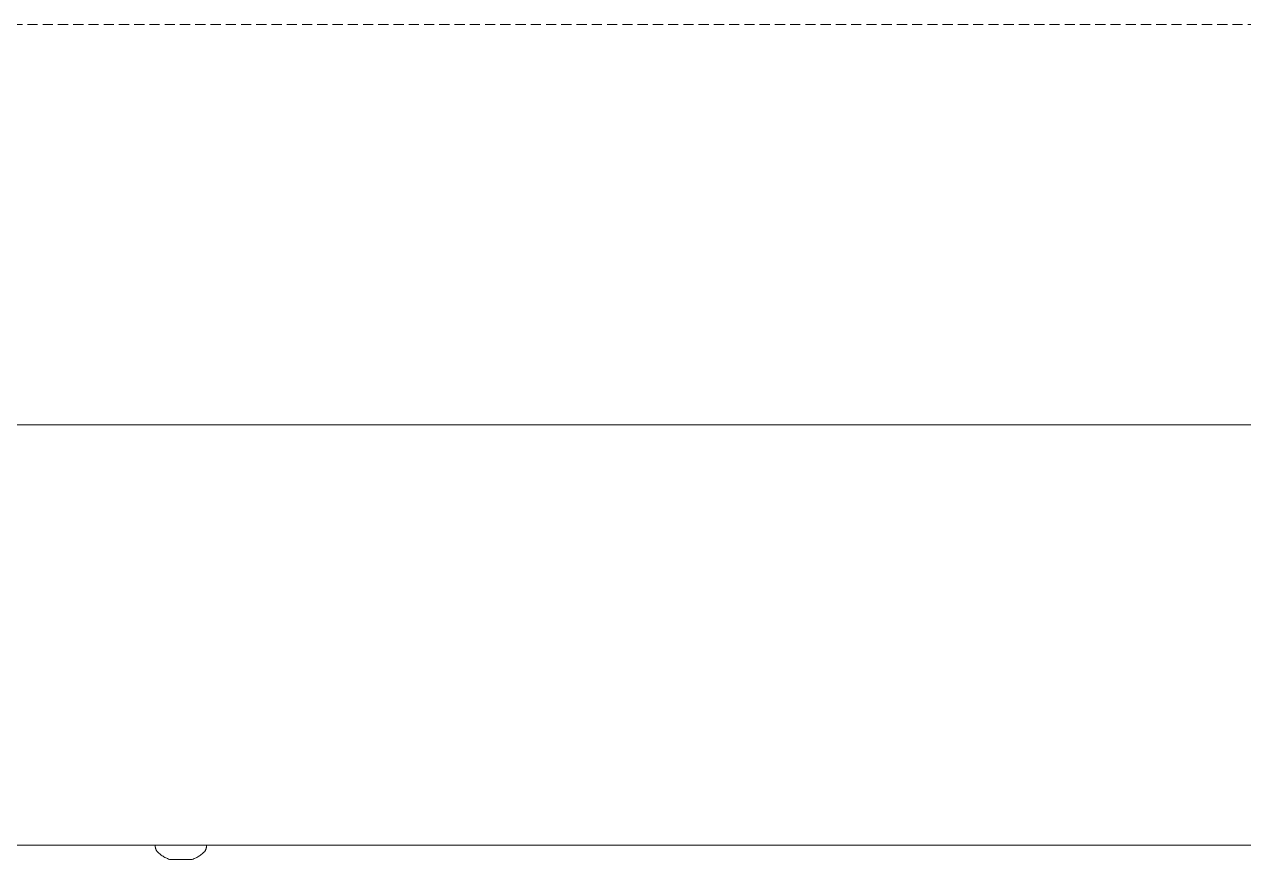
# Model space of a CAD drawing. Header units: millimetres. Extents: x 7 to 2510, y -101 to 1516.
# Drawn here: x 311.6 to 463.9, y 387.3 to 491.5 of the extents above; entities that cross this region are included whole.
import ezdxf

# ---------------------------------------------------------------- set-up
doc = ezdxf.new("R2010")
doc.units = ezdxf.units.MM
doc.linetypes.add('HIDDEN', pattern=[1.905, 1.27, -0.635])
doc.layers.add('ZANO_R', color=7, linetype='Continuous', lineweight=0)
doc.layers.add('ZANO_R_przerywana', color=7, linetype='HIDDEN', lineweight=0)

msp = doc.modelspace()

# ---------------------------------------------------------------- linework, layer by layer
at = {"layer": 'ZANO_R'}
for p, q in [((560.76, 441.55), (119.18, 441.55)), ((560.76, 441.55), (119.18, 441.55)), ((188.44, 389.05), (493.66, 389.05)), ((188.44, 389.05), (493.66, 389.05)), ((327.96, 389.05), (327.96, 389.01)), ((327.96, 389.05), (327.96, 389.01)), ((327.96, 389.01), (327.96, 388.98)), ((327.96, 389.01), (327.96, 388.98)), ((327.96, 388.98), (327.96, 388.95)), ((327.96, 388.98), (327.96, 388.95)), ((327.96, 388.95), (327.96, 388.91)), ((327.96, 388.95), (327.96, 388.91)), ((327.96, 388.91), (327.96, 388.87)), ((327.96, 388.91), (327.96, 388.87)), ((327.96, 388.87), (327.96, 388.83)), ((327.96, 388.87), (327.96, 388.83)), ((327.96, 388.83), (327.97, 388.8)), ((327.96, 388.83), (327.97, 388.8)), ((327.97, 388.8), (327.97, 388.76)), ((327.97, 388.8), (327.97, 388.76)), ((327.97, 388.76), (327.98, 388.72)), ((327.97, 388.76), (327.98, 388.72)), ((327.98, 388.72), (327.99, 388.68)), ((327.98, 388.72), (327.99, 388.68)), ((327.99, 388.68), (328, 388.65)), ((327.99, 388.68), (328, 388.65)), ((328, 388.65), (328.01, 388.61)), ((328, 388.65), (328.01, 388.61)), ((328.01, 388.61), (328.02, 388.58)), ((328.01, 388.61), (328.02, 388.58)), ((328.02, 388.58), (328.04, 388.54)), ((328.02, 388.58), (328.04, 388.54)), ((328.04, 388.54), (328.05, 388.51)), ((328.04, 388.54), (328.05, 388.51)), ((328.05, 388.51), (328.07, 388.47)), ((328.05, 388.51), (328.07, 388.47)), ((328.07, 388.47), (328.08, 388.44)), ((328.07, 388.47), (328.08, 388.44)), ((328.08, 388.44), (328.1, 388.4)), ((328.08, 388.44), (328.1, 388.4)), ((328.1, 388.4), (328.12, 388.37)), ((328.1, 388.4), (328.12, 388.37)), ((328.12, 388.37), (328.14, 388.34)), ((328.12, 388.37), (328.14, 388.34)), ((328.14, 388.34), (328.16, 388.31)), ((328.14, 388.34), (328.16, 388.31)), ((328.16, 388.31), (328.18, 388.28)), ((328.16, 388.31), (328.18, 388.28)), ((334.13, 388.28), (334.15, 388.31)), ((334.13, 388.28), (334.15, 388.31)), ((334.15, 388.31), (334.17, 388.34)), ((334.15, 388.31), (334.17, 388.34)), ((334.17, 388.34), (334.19, 388.37)), ((334.17, 388.34), (334.19, 388.37)), ((334.19, 388.37), (334.21, 388.4)), ((334.19, 388.37), (334.21, 388.4)), ((334.21, 388.4), (334.23, 388.44)), ((334.21, 388.4), (334.23, 388.44)), ((334.23, 388.44), (334.25, 388.47)), ((334.23, 388.44), (334.25, 388.47)), ((334.25, 388.47), (334.26, 388.51)), ((334.25, 388.47), (334.26, 388.51)), ((334.26, 388.51), (334.28, 388.54)), ((334.26, 388.51), (334.28, 388.54)), ((334.28, 388.54), (334.29, 388.58)), ((334.28, 388.54), (334.29, 388.58)), ((334.29, 388.58), (334.3, 388.61)), ((334.29, 388.58), (334.3, 388.61)), ((334.3, 388.61), (334.31, 388.65)), ((334.3, 388.61), (334.31, 388.65)), ((334.31, 388.65), (334.32, 388.68)), ((334.31, 388.65), (334.32, 388.68)), ((334.32, 388.68), (334.33, 388.72)), ((334.32, 388.68), (334.33, 388.72)), ((334.33, 388.72), (334.34, 388.76)), ((334.33, 388.72), (334.34, 388.76)), ((334.34, 388.76), (334.35, 388.8)), ((334.34, 388.76), (334.35, 388.8)), ((334.35, 389.01), (334.35, 389.05)), ((334.35, 389.01), (334.35, 389.05)), ((334.36, 388.98), (334.35, 389.01)), ((334.36, 388.98), (334.35, 389.01)), ((334.35, 388.87), (334.36, 388.91)), ((334.35, 388.87), (334.36, 388.91)), ((334.35, 388.83), (334.35, 388.87)), ((334.35, 388.83), (334.35, 388.87)), ((334.35, 388.8), (334.35, 388.83)), ((334.35, 388.8), (334.35, 388.83)), ((334.36, 388.95), (334.36, 388.98)), ((334.36, 388.95), (334.36, 388.98)), ((334.36, 388.91), (334.36, 388.95)), ((334.36, 388.91), (334.36, 388.95)), ((328.18, 388.28), (328.21, 388.25)), ((328.18, 388.28), (328.21, 388.25)), ((328.21, 388.25), (328.23, 388.22)), ((328.21, 388.25), (328.23, 388.22)), ((328.23, 388.22), (328.26, 388.19)), ((328.23, 388.22), (328.26, 388.19)), ((328.26, 388.19), (328.28, 388.17)), ((328.26, 388.19), (328.28, 388.17)), ((328.28, 388.17), (328.31, 388.14)), ((328.28, 388.17), (328.31, 388.14)), ((328.31, 388.14), (328.41, 388.05)), ((328.31, 388.14), (328.41, 388.05)), ((328.41, 388.05), (328.51, 387.97)), ((328.41, 388.05), (328.51, 387.97)), ((328.51, 387.97), (328.61, 387.89)), ((328.51, 387.97), (328.61, 387.89)), ((328.61, 387.89), (328.71, 387.81)), ((328.61, 387.89), (328.71, 387.81)), ((328.71, 387.81), (328.82, 387.74)), ((328.71, 387.81), (328.82, 387.74)), ((328.82, 387.74), (328.93, 387.67)), ((328.82, 387.74), (328.93, 387.67)), ((328.93, 387.67), (329.04, 387.6)), ((328.93, 387.67), (329.04, 387.6)), ((329.04, 387.6), (329.15, 387.54)), ((329.04, 387.6), (329.15, 387.54)), ((329.15, 387.54), (329.27, 387.48)), ((329.15, 387.54), (329.27, 387.48)), ((329.27, 387.48), (329.39, 387.43)), ((329.27, 387.48), (329.39, 387.43)), ((329.39, 387.43), (329.5, 387.38)), ((329.39, 387.43), (329.5, 387.38)), ((329.5, 387.38), (329.62, 387.33)), ((329.5, 387.38), (329.62, 387.33)), ((329.62, 387.33), (329.75, 387.29)), ((329.62, 387.33), (329.75, 387.29)), ((329.75, 387.29), (329.76, 387.28)), ((329.75, 387.29), (329.76, 387.28)), ((329.76, 387.28), (329.78, 387.28)), ((329.76, 387.28), (329.78, 387.28)), ((329.78, 387.28), (329.79, 387.27)), ((329.78, 387.28), (329.79, 387.27)), ((329.79, 387.27), (329.81, 387.27)), ((329.79, 387.27), (329.81, 387.27)), ((329.81, 387.27), (329.83, 387.27)), ((329.81, 387.27), (329.83, 387.27)), ((329.83, 387.27), (329.84, 387.26)), ((329.83, 387.27), (329.84, 387.26)), ((329.84, 387.26), (329.86, 387.26)), ((329.84, 387.26), (329.86, 387.26)), ((329.86, 387.26), (329.87, 387.26)), ((329.86, 387.26), (329.87, 387.26)), ((329.87, 387.26), (329.89, 387.26)), ((329.87, 387.26), (329.89, 387.26)), ((329.89, 387.26), (329.91, 387.26)), ((329.89, 387.26), (329.91, 387.26)), ((332.41, 387.26), (329.91, 387.26)), ((332.41, 387.26), (329.91, 387.26)), ((332.41, 387.26), (332.42, 387.26)), ((332.41, 387.26), (332.42, 387.26)), ((332.42, 387.26), (332.44, 387.26)), ((332.42, 387.26), (332.44, 387.26)), ((332.44, 387.26), (332.46, 387.26)), ((332.44, 387.26), (332.46, 387.26)), ((332.46, 387.26), (332.47, 387.26)), ((332.46, 387.26), (332.47, 387.26)), ((332.47, 387.26), (332.49, 387.27)), ((332.47, 387.26), (332.49, 387.27)), ((332.49, 387.27), (332.5, 387.27)), ((332.49, 387.27), (332.5, 387.27)), ((332.5, 387.27), (332.52, 387.27)), ((332.5, 387.27), (332.52, 387.27)), ((332.52, 387.27), (332.54, 387.28)), ((332.52, 387.27), (332.54, 387.28)), ((332.54, 387.28), (332.55, 387.28)), ((332.54, 387.28), (332.55, 387.28)), ((332.55, 387.28), (332.57, 387.29)), ((332.55, 387.28), (332.57, 387.29)), ((332.57, 387.29), (332.69, 387.33)), ((332.57, 387.29), (332.69, 387.33)), ((332.69, 387.33), (332.81, 387.38)), ((332.69, 387.33), (332.81, 387.38)), ((332.81, 387.38), (332.93, 387.43)), ((332.81, 387.38), (332.93, 387.43)), ((332.93, 387.43), (333.05, 387.48)), ((332.93, 387.43), (333.05, 387.48)), ((333.05, 387.48), (333.16, 387.54)), ((333.05, 387.48), (333.16, 387.54)), ((333.16, 387.54), (333.27, 387.6)), ((333.16, 387.54), (333.27, 387.6)), ((333.27, 387.6), (333.39, 387.67)), ((333.27, 387.6), (333.39, 387.67)), ((333.39, 387.67), (333.49, 387.74)), ((333.39, 387.67), (333.49, 387.74)), ((333.49, 387.74), (333.6, 387.81)), ((333.49, 387.74), (333.6, 387.81)), ((333.6, 387.81), (333.71, 387.89)), ((333.6, 387.81), (333.71, 387.89)), ((333.71, 387.89), (333.81, 387.97)), ((333.71, 387.89), (333.81, 387.97)), ((333.81, 387.97), (333.91, 388.05)), ((333.81, 387.97), (333.91, 388.05)), ((333.91, 388.05), (334, 388.14)), ((333.91, 388.05), (334, 388.14)), ((334, 388.14), (334.03, 388.17)), ((334, 388.14), (334.03, 388.17)), ((334.03, 388.17), (334.06, 388.19)), ((334.03, 388.17), (334.06, 388.19)), ((334.06, 388.19), (334.08, 388.22)), ((334.06, 388.19), (334.08, 388.22)), ((334.08, 388.22), (334.11, 388.25)), ((334.08, 388.22), (334.11, 388.25)), ((334.11, 388.25), (334.13, 388.28)), ((334.11, 388.25), (334.13, 388.28))]:
    msp.add_line(p, q, dxfattribs=at)
at = {"layer": 'ZANO_R_przerywana'}
msp.add_line((616.16, 491.55), (66.16, 491.55), dxfattribs=at)

doc.saveas('drawing.dxf')
